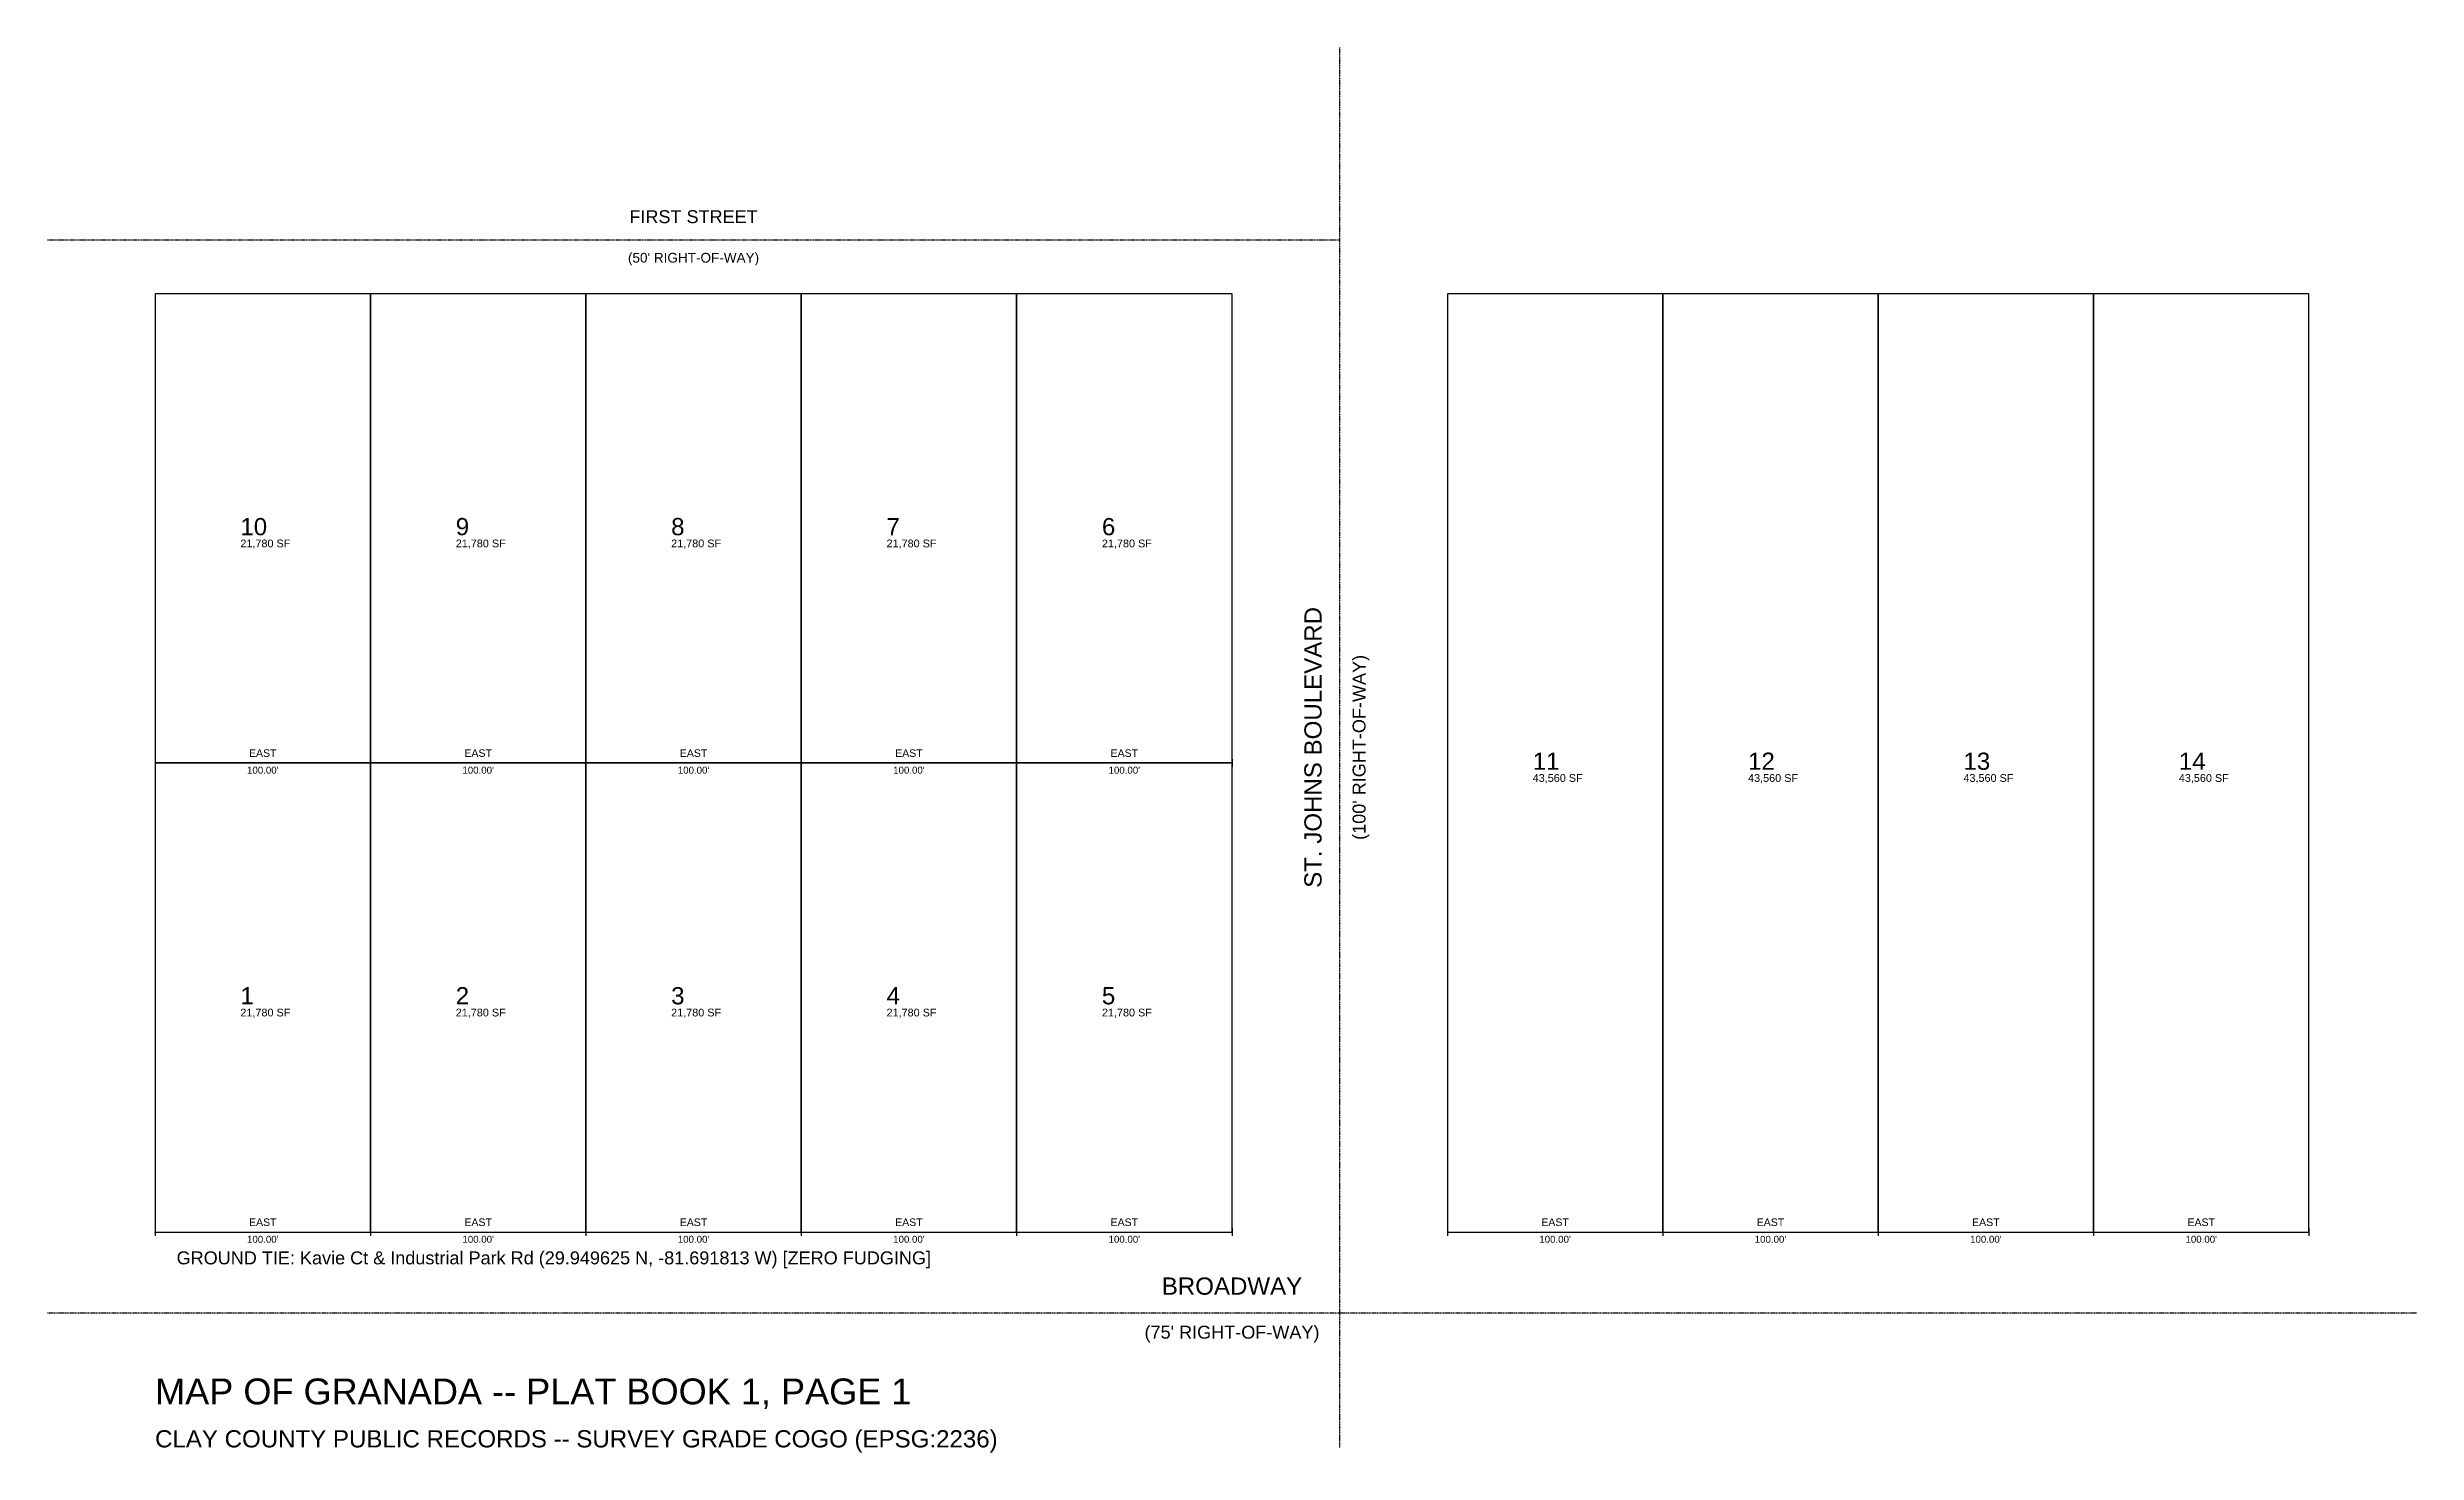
# Model space of a CAD drawing. Extents: x 524950 to 526050, y 2064898 to 2065550.
import ezdxf
from ezdxf.enums import TextEntityAlignment as Align

# ---------------------------------------------------------------- set-up
doc = ezdxf.new("R2010")
doc.units = 0
doc.linetypes.add('DASHED', pattern=[0.75, 0.5, -0.25])
doc.linetypes.add('ROT_90.00', pattern=[0])
for name, color, linetype in [('BOUNDARY', 7, 'CONTINUOUS'), ('CONTROL', 1, 'CONTINUOUS'), ('DIMENSIONS', 7, 'CONTINUOUS'), ('LOT_LINES', 4, 'CONTINUOUS'), ('LOT_NUMBERS', 7, 'CONTINUOUS'), ('ROW_STREET', 2, 'DASHED')]:
    doc.layers.add(name, color=color, linetype=linetype)
doc.styles.get("Standard").update_dxf_attribs({"font": 'Arial'})

msp = doc.modelspace()

# ---------------------------------------------------------------- linework, layer by layer
at = {"layer": 'CONTROL'}
msp.add_point((525000, 2065000), dxfattribs=at)
at = {"layer": 'LOT_LINES'}
for p, q in [((525000, 2065219.55), (525000, 2065216.05)), ((525000, 2065217.8), (525100, 2065217.8)), ((525100, 2065219.55), (525100, 2065216.05)), ((525100, 2065219.55), (525100, 2065216.05)), ((525100, 2065217.8), (525200, 2065217.8)), ((525200, 2065219.55), (525200, 2065216.05)), ((525200, 2065219.55), (525200, 2065216.05)), ((525200, 2065217.8), (525300, 2065217.8)), ((525300, 2065219.55), (525300, 2065216.05)), ((525300, 2065219.55), (525300, 2065216.05)), ((525300, 2065217.8), (525400, 2065217.8)), ((525400, 2065219.55), (525400, 2065216.05)), ((525400, 2065219.55), (525400, 2065216.05)), ((525400, 2065217.8), (525500, 2065217.8)), ((525500, 2065219.55), (525500, 2065216.05)), ((525000, 2065001.75), (525000, 2064998.25)), ((525000, 2065000), (525100, 2065000)), ((525100, 2065001.75), (525100, 2064998.25)), ((525100, 2065001.75), (525100, 2064998.25)), ((525100, 2065000), (525200, 2065000)), ((525200, 2065001.75), (525200, 2064998.25)), ((525200, 2065001.75), (525200, 2064998.25)), ((525200, 2065000), (525300, 2065000)), ((525300, 2065001.75), (525300, 2064998.25)), ((525300, 2065001.75), (525300, 2064998.25)), ((525300, 2065000), (525400, 2065000)), ((525400, 2065001.75), (525400, 2064998.25)), ((525400, 2065001.75), (525400, 2064998.25)), ((525400, 2065000), (525500, 2065000)), ((525500, 2065001.75), (525500, 2064998.25)), ((525600, 2065001.75), (525600, 2064998.25)), ((525600, 2065000), (525700, 2065000)), ((525700, 2065001.75), (525700, 2064998.25)), ((525700, 2065001.75), (525700, 2064998.25)), ((525700, 2065000), (525800, 2065000)), ((525800, 2065001.75), (525800, 2064998.25)), ((525800, 2065001.75), (525800, 2064998.25)), ((525800, 2065000), (525900, 2065000)), ((525900, 2065001.75), (525900, 2064998.25)), ((525900, 2065001.75), (525900, 2064998.25)), ((525900, 2065000), (526000, 2065000)), ((526000, 2065001.75), (526000, 2064998.25))]:
    msp.add_line(p, q, dxfattribs=at)
for points in [[(525000, 2065217.8), (525100, 2065217.8), (525100, 2065435.6), (525000, 2065435.6)], [(525100, 2065217.8), (525200, 2065217.8), (525200, 2065435.6), (525100, 2065435.6)], [(525200, 2065217.8), (525300, 2065217.8), (525300, 2065435.6), (525200, 2065435.6)], [(525300, 2065217.8), (525400, 2065217.8), (525400, 2065435.6), (525300, 2065435.6)], [(525400, 2065217.8), (525500, 2065217.8), (525500, 2065435.6), (525400, 2065435.6)], [(525600, 2065000), (525700, 2065000), (525700, 2065435.6), (525600, 2065435.6)], [(525700, 2065000), (525800, 2065000), (525800, 2065435.6), (525700, 2065435.6)], [(525800, 2065000), (525900, 2065000), (525900, 2065435.6), (525800, 2065435.6)], [(525900, 2065000), (526000, 2065000), (526000, 2065435.6), (525900, 2065435.6)], [(525000, 2065000), (525100, 2065000), (525100, 2065217.8), (525000, 2065217.8)], [(525100, 2065000), (525200, 2065000), (525200, 2065217.8), (525100, 2065217.8)], [(525200, 2065000), (525300, 2065000), (525300, 2065217.8), (525200, 2065217.8)], [(525300, 2065000), (525400, 2065000), (525400, 2065217.8), (525300, 2065217.8)], [(525400, 2065000), (525500, 2065000), (525500, 2065217.8), (525400, 2065217.8)]]:
    msp.add_lwpolyline(points, close=True, dxfattribs=at)
at = {"layer": 'ROW_STREET'}
for p, q in [((525550, 2064900), (525550, 2065550)), ((524950, 2065460.6), (525550, 2065460.6)), ((524950, 2064962.5), (526050, 2064962.5))]:
    msp.add_line(p, q, dxfattribs=at)

# ---------------------------------------------------------------- texts
at = {"layer": 'BOUNDARY'}
for s, height, p in [('MAP OF GRANADA -- PLAT BOOK 1, PAGE 1', 12, (525000, 2064920)), ('CLAY COUNTY PUBLIC RECORDS -- SURVEY GRADE COGO (EPSG:2236)', 8, (525000, 2064900))]:
    msp.add_text(s, height=height, dxfattribs=at).set_placement(p)
at = {"layer": 'CONTROL'}
msp.add_text('GROUND TIE: Kavie Ct & Industrial Park Rd (29.949625 N, -81.691813 W) [ZERO FUDGING]', height=6, dxfattribs=at).set_placement((525010, 2064985))
at = {"layer": 'DIMENSIONS'}
for s, p in [('21,780 SF', (525039.6, 2065317.9)), ('21,780 SF', (525139.6, 2065317.9)), ('21,780 SF', (525239.6, 2065317.9)), ('21,780 SF', (525339.6, 2065317.9)), ('21,780 SF', (525439.6, 2065317.9)), ('43,560 SF', (525639.6, 2065209)), ('43,560 SF', (525739.6, 2065209)), ('43,560 SF', (525839.6, 2065209)), ('43,560 SF', (525939.6, 2065209)), ('21,780 SF', (525039.6, 2065100.1)), ('21,780 SF', (525139.6, 2065100.1)), ('21,780 SF', (525239.6, 2065100.1)), ('21,780 SF', (525339.6, 2065100.1)), ('21,780 SF', (525439.6, 2065100.1))]:
    msp.add_text(s, height=3.6, dxfattribs=at).set_placement(p)
for p in [(525050, 2065219.55), (525150, 2065219.55), (525250, 2065219.55), (525350, 2065219.55), (525450, 2065219.55), (525050, 2065001.75), (525150, 2065001.75), (525250, 2065001.75), (525350, 2065001.75), (525450, 2065001.75), (525650, 2065001.75), (525750, 2065001.75), (525850, 2065001.75), (525950, 2065001.75)]:
    msp.add_text('EAST', height=3.5, dxfattribs=at).set_placement(p, align=Align.BOTTOM_CENTER)
for p in [(525050, 2065216.05), (525150, 2065216.05), (525250, 2065216.05), (525350, 2065216.05), (525450, 2065216.05), (525050, 2064998.25), (525150, 2064998.25), (525250, 2064998.25), (525350, 2064998.25), (525450, 2064998.25), (525650, 2064998.25), (525750, 2064998.25), (525850, 2064998.25), (525950, 2064998.25)]:
    msp.add_text("100.00'", height=3.22, dxfattribs=at).set_placement(p, align=Align.TOP_CENTER)
at = {"layer": 'LOT_NUMBERS'}
for s, p in [('10', (525039.6, 2065323.5)), ('9', (525139.6, 2065323.5)), ('8', (525239.6, 2065323.5)), ('7', (525339.6, 2065323.5)), ('6', (525439.6, 2065323.5)), ('11', (525639.6, 2065214.6)), ('12', (525739.6, 2065214.6)), ('13', (525839.6, 2065214.6)), ('14', (525939.6, 2065214.6)), ('1', (525039.6, 2065105.7)), ('2', (525139.6, 2065105.7)), ('3', (525239.6, 2065105.7)), ('4', (525339.6, 2065105.7)), ('5', (525439.6, 2065105.7))]:
    msp.add_text(s, height=8, dxfattribs=at).set_placement(p)
at = {"layer": 'ROW_STREET'}
for s, height, p in [('FIRST STREET', 6, (525250, 2065466.6)), ('BROADWAY', 8, (525500, 2064968.5))]:
    msp.add_text(s, height=height, dxfattribs=at).set_placement(p, align=Align.BOTTOM_CENTER)
for s, height, p in [("(50' RIGHT-OF-WAY)", 4.5, (525250, 2065454.6)), ("(75' RIGHT-OF-WAY)", 6, (525500, 2064956.5))]:
    msp.add_text(s, height=height, dxfattribs=at).set_placement(p, align=Align.TOP_CENTER)
at = {"layer": 'ROW_STREET', "linetype": 'ROT_90.00'}
msp.add_text('ST. JOHNS BOULEVARD', height=8, rotation=90, dxfattribs=at).set_placement((525544, 2065225), align=Align.BOTTOM_CENTER)
msp.add_text("(100' RIGHT-OF-WAY)", height=6, rotation=90, dxfattribs=at).set_placement((525556, 2065225), align=Align.TOP_CENTER)

doc.saveas('drawing.dxf')
